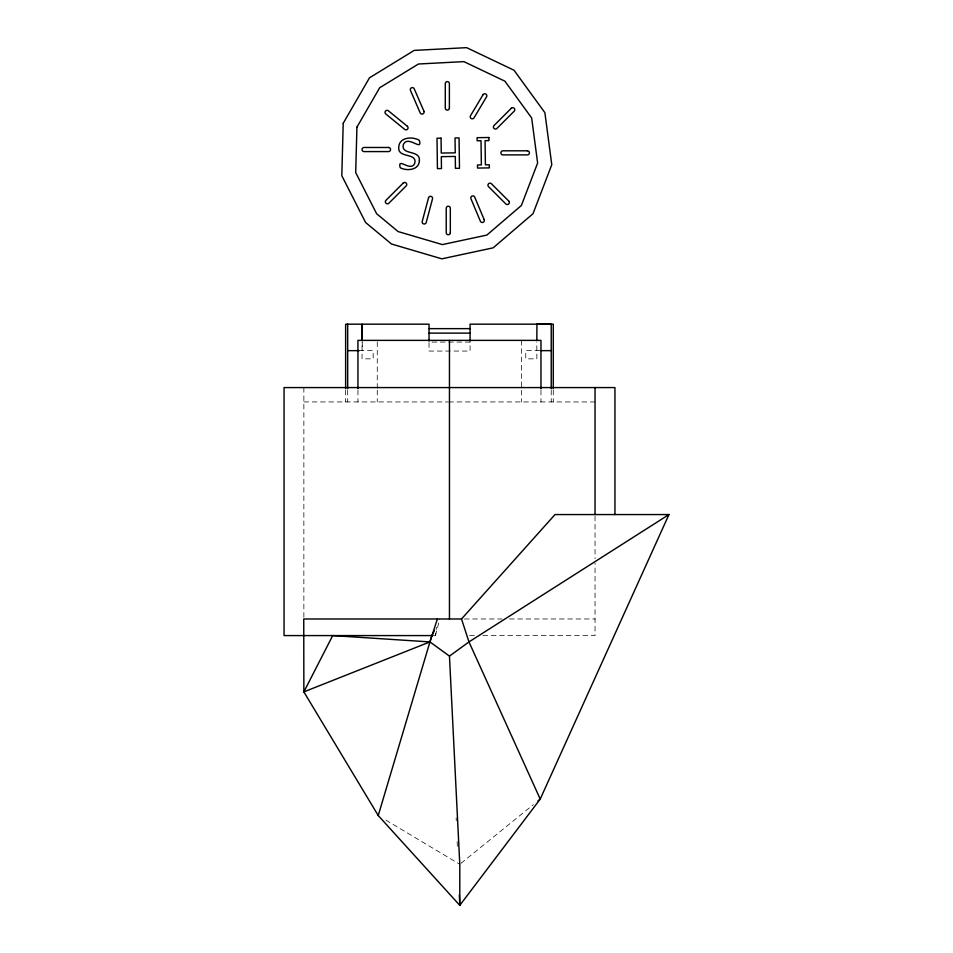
<?xml version="1.0" encoding="UTF-8"?>
<svg xmlns="http://www.w3.org/2000/svg" width="953" height="953" viewBox="0 0 953 953"><rect width="100%" height="100%" fill="white"/><g stroke="black" fill="none" stroke-linecap="round" stroke-linejoin="round"><path stroke-width="0.71" stroke-dasharray="4.76 3.57" d="M433.15 635.58L435.461 635.58L436.426 627.277M435.461 635.58L439.786 618.985M460.93 863.382L533.323 804.666M359.174 350.644L373.159 350.644L373.159 358.852L362.045 358.852L362.045 341.817M539.743 350.644L525.746 350.644L525.746 358.852L536.861 358.852L536.825 341.817M303.864 401.94L447.981 401.94M448.708 401.94L595.041 401.94M464.409 618.985L502.088 618.985M509.426 618.985L595.041 618.985M469.579 635.58L475.642 635.58M482.933 635.58L595.041 635.58L595.041 563.092M385.882 820.116L459.787 864.311M456.153 817.817L456.273 820.783M457.142 841.559L457.44 848.968M595.041 516.026L595.041 558.684M553.276 390.206L553.276 401.94M551.227 390.206L551.227 401.94M540.97 390.218L540.97 401.94M521.648 340.376L521.648 401.94M377.269 341.841L377.269 388.753M377.269 390.218L377.269 401.94M362.283 341.817L362.283 350.644M357.947 390.218L357.947 401.94M347.678 390.206L347.678 401.94M345.629 390.206L345.629 401.94M303.864 387.573L303.864 617.723M470.079 342.067L429.041 342.067L429.041 351.049L470.079 351.049L470.079 342.067"/><path stroke-width="1.43" d="M378.234 815.542L303.864 691.89L303.745 618.985L461.514 618.985L555.015 514.56L668.946 514.56L540.22 799.079L459.787 905.35L378.234 815.542L431.828 635.58M437.391 618.985L429.946 641.917L303.864 691.89L332.704 635.58L429.946 641.917L449.459 656.105L459.787 864.311L459.787 905.35L459.346 894.962M431.995 635.58L434.401 630.469M551.227 388.753L551.227 324.175L536.956 323.984L536.825 340.352M537.921 800.937L540.22 799.079L468.971 641.917L461.514 618.985M449.459 656.105L468.971 641.917L668.946 514.56M429.041 328.642L470.079 328.642M429.041 333.121L470.079 333.121M347.678 350.644L359.174 350.644M541.173 350.644L551.227 350.644M432.174 635.58L284.054 635.58L284.054 387.573L614.947 387.573L614.947 514.56M595.041 387.573L595.041 514.56M553.276 388.729L553.276 324.175L470.079 324.175L470.079 341.15M540.97 388.753L540.97 340.376L357.947 340.376L357.947 388.753M449.459 340.376L449.459 618.985M429.041 341.15L429.041 324.175L362.283 324.175L362.283 340.352M362.045 340.352L362.045 324.175L345.629 324.175L345.629 388.729M347.678 324.175L347.678 388.753M343.223 123.259L341.817 175.721L365.607 222.502L391.492 244.004L441.835 258.835L493.154 247.84L533.013 213.71L551.775 164.69L544.878 112.668L514.012 70.224L466.636 47.65L414.221 50.402L369.478 77.824L343.223 123.259M356.922 127.13L355.707 172.588L376.614 213.71L398.116 231.567L442.371 244.599L486.84 235.081L521.374 205.503L537.623 163.034L531.655 117.958L504.911 81.184L463.861 61.623L418.45 64.006L379.675 87.759L356.922 127.13M419.38 160.723C419.117 170.158 406.836 171.302 400.212 167.728C397.067 156.328 410.969 172.791 414.781 163.154C417.283 152.254 397.687 158.651 398.747 147.429C398.89 137.172 412.375 136.16 419.32 140.305C422.882 152.397 407.741 134.313 403.333 144.665C400.772 155.649 420.511 149.359 419.38 160.723M428.54 197.831L422.227 221.418A2.049 2.049 0 0 0 423.68 223.931A2.049 2.049 0 0 0 426.194 222.478L432.507 198.891A2.049 2.049 0 0 0 431.054 196.378A2.049 2.049 0 0 0 428.54 197.831M483.016 94.752L470.52 115.718A2.049 2.049 0 0 0 471.223 118.541A2.049 2.049 0 0 0 474.034 117.827L486.542 96.849A2.049 2.049 0 0 0 485.839 94.037A2.049 2.049 0 0 0 483.016 94.752M403.226 183.047L385.965 200.309A2.049 2.049 0 0 0 385.965 203.215A2.049 2.049 0 0 0 388.872 203.215L406.133 185.942A2.049 2.049 0 0 0 406.133 183.047A2.049 2.049 0 0 0 403.226 183.047M511.284 108.285L494.023 125.558A2.049 2.049 0 0 0 494.023 128.452A2.049 2.049 0 0 0 496.93 128.452L514.191 111.191A2.049 2.049 0 0 0 514.191 108.285A2.049 2.049 0 0 0 511.284 108.285M441.048 138.185L437.01 138.233L437.427 168.621L441.477 168.562L441.31 156.649L455.284 156.447L455.451 168.371L459.489 168.312L459.06 137.923L455.022 137.982L455.236 152.861L441.251 153.052L441.048 138.185M488.901 137.506L477.108 137.673L477.143 140.782L481.027 140.722L481.36 164.905L477.489 164.964L477.524 168.062L489.318 167.895L489.282 164.798L485.399 164.845L485.065 140.663L488.949 140.615L488.901 137.506M388.49 147.477L364.07 147.477A2.049 2.049 0 0 0 362.021 149.526A2.049 2.049 0 0 0 364.07 151.587L388.49 151.587A2.049 2.049 0 0 0 390.539 149.526A2.049 2.049 0 0 0 388.49 147.477M527.354 150.8L502.946 150.8A2.049 2.049 0 0 0 500.885 152.849A2.049 2.049 0 0 0 502.946 154.898L527.354 154.898A2.049 2.049 0 0 0 529.415 152.849A2.049 2.049 0 0 0 527.354 150.8M407.3 126.225L388.383 110.798A2.049 2.049 0 0 0 385.488 111.084A2.049 2.049 0 0 0 385.786 113.979L404.715 129.405A2.049 2.049 0 0 0 407.598 129.12A2.049 2.049 0 0 0 407.3 126.225M508.723 201.023L491.45 183.762A2.049 2.049 0 0 0 488.555 183.762A2.049 2.049 0 0 0 488.555 186.669L505.817 203.93A2.049 2.049 0 0 0 508.723 203.93A2.049 2.049 0 0 0 508.723 201.023M423.93 111.227L414.233 88.82A2.049 2.049 0 0 0 411.541 87.747A2.049 2.049 0 0 0 410.469 90.44L420.166 112.859A2.049 2.049 0 0 0 422.858 113.919A2.049 2.049 0 0 0 423.93 111.227M484.172 219.631L474.713 197.128A2.049 2.049 0 0 0 472.033 196.032A2.049 2.049 0 0 0 470.937 198.712L480.395 221.227A2.049 2.049 0 0 0 483.076 222.323A2.049 2.049 0 0 0 484.172 219.631M450.328 232.687L450.328 208.278A2.049 2.049 0 0 0 448.279 206.217A2.049 2.049 0 0 0 446.23 208.278L446.23 232.687A2.049 2.049 0 0 0 448.279 234.748A2.049 2.049 0 0 0 450.328 232.687M449.387 108.07L449.387 83.65A2.049 2.049 0 0 0 447.338 81.601A2.049 2.049 0 0 0 445.289 83.65L445.289 108.07A2.049 2.049 0 0 0 447.338 110.119A2.049 2.049 0 0 0 449.387 108.07"/></g></svg>
